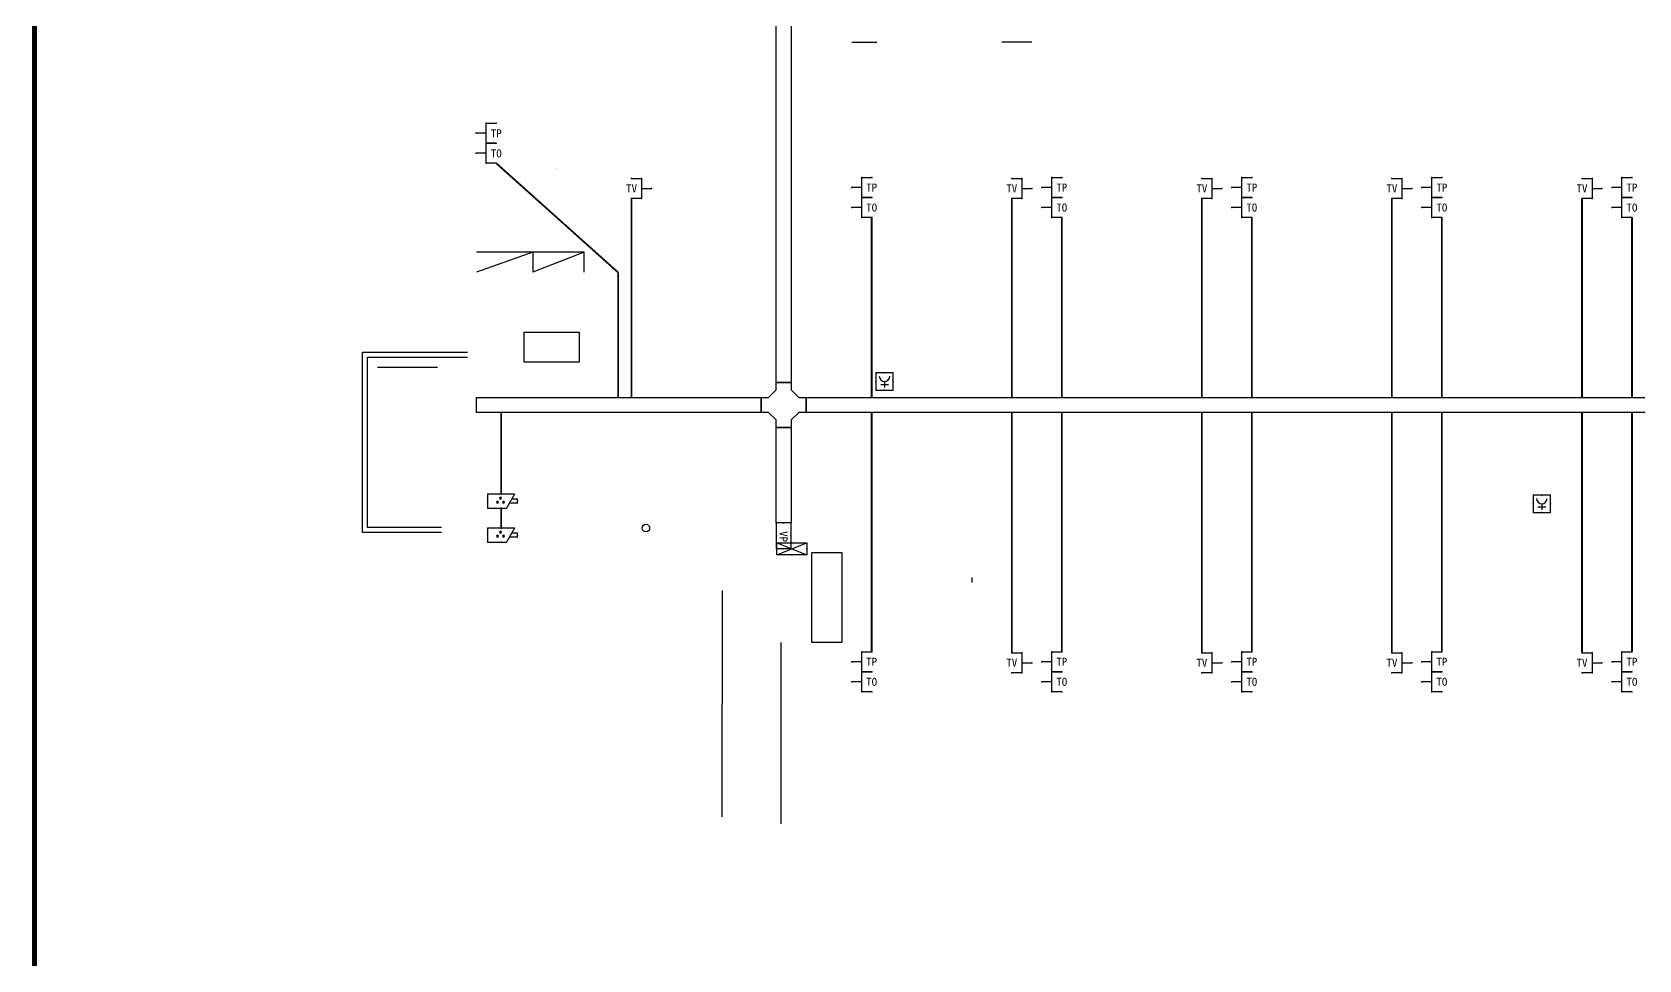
# Model space of a CAD drawing. Extents: x 552102 to 973302, y -80747 to 40012826.
# Drawn here: x 612452 to 644574, y 49667 to 68212 of the extents above; entities that cross this region are included whole.
import ezdxf
from ezdxf.enums import TextEntityAlignment as Align

# ---------------------------------------------------------------- set-up
doc = ezdxf.new("R2010")
doc.units = 0
doc.header["$LTSCALE"] = 1000
doc.header["$MEASUREMENT"] = 0
for name, color, linetype in [('CABLETRAY', 4, 'Continuous'), ('EQUIP-安防', 3, 'Continuous'), ('EQUIP-消防', 3, 'Continuous'), ('EQUIP-通讯', 3, 'Continuous'), ('GROUND', 2, 'Continuous'), ('LVTRY', 6, 'Continuous'), ('PUB_TITLE', 7, 'Continuous'), ('TP+TO', 3, 'TG_TP+TO'), ('WIRE-照明', 1, 'Continuous'), ('WIRE-电视', 4, 'TG_TV')]:
    doc.layers.add(name, color=color, linetype=linetype)
doc.styles.add('_TEL_DIM', font='simhei.ttf', dxfattribs={"width": 0.8, "height": 3.5})
doc.styles.get("Standard").update_dxf_attribs({"font": 'gbenor.shx', "bigfont": 'gbcbig.shx'})
doc.styles.add('TG_LINETYPE', font='SIMPLEX', dxfattribs={"width": 0.8, "height": 3, "bigfont": 'HZTXT'})
doc.linetypes.add('TG_TP+TO', pattern='A,1,-1.6,["TP+TO",TG_LINETYPE,S=0.1,R=0,X=-1.6,Y=-0.15],0', length=2.6)
doc.linetypes.add('TG_TV', pattern='A,2,-0.76,["TV",TG_LINETYPE,S=0.1,R=0,X=-0.6,Y=-0.15],0', length=2.8)

# ---------------------------------------------------------------- blocks, each defined once
blk = doc.blocks.new('$equip$00002562')
for p, q in [((-0.75, 0.6), (-0.75, 0)), ((-0.75, 0), (0.75, 0.6)), ((-0.75, 0.6), (0.75, 0)), ((0.75, 0.6), (-0.75, 0.6)), ((-0.75, 0), (0.75, 0)), ((0.75, 0), (0.75, 0.6))]:
    blk.add_line(p, q)
at = {"const_width": 0.025}
blk.add_lwpolyline([(-0.75, 0.6), (-0.75, 0), (0.75, 0), (0.75, 0.6), (-0.75, 0.6), (-0.75, 0)], dxfattribs=at)
for p in [(-0.75, 0.3), (0, 0.6), (0, 0), (0.75, 0.3)]:
    blk.add_point(p)
at = {"color": 7, "style": '_TEL_DIM', "flags": 1}
blk.add_attdef('A', text='', height=0.00002, dxfattribs=at).set_placement((0, 0), align=Align.MIDDLE_CENTER)
blk = doc.blocks.new('$equip$00002567')
for p, q in [((0.65, 0.35), (-0.65, 0.35)), ((-0.65, 0.35), (-0.65, -0.35)), ((0.65, 0.35), (0.65, -0.35)), ((-0.65, -0.35), (0.65, -0.35))]:
    blk.add_line(p, q)
at = {"const_width": 0.05}
blk.add_lwpolyline([(-0.65, 0.35), (-0.65, -0.35), (0.65, -0.35), (0.65, 0.35), (-0.65, 0.35), (-0.65, -0.35)], dxfattribs=at)
for p in [(-0.65, 0), (0, 0.35), (0.65, 0), (0, -0.35)]:
    blk.add_point(p)
at = {"color": 7, "style": '_TEL_DIM'}
blk.add_attdef('$TEXT$', text='', height=0.4, dxfattribs=at).set_placement((-0.017, -0.005), align=Align.MIDDLE_CENTER)
at = {"color": 7, "style": '_TEL_DIM', "flags": 1}
blk.add_attdef('A', text='', height=0.00002, dxfattribs=at).set_placement((0, 0), align=Align.MIDDLE_CENTER)
blk = doc.blocks.new('$equip$00001802')
for p, q in [((-0.5, 0.499), (-0.5, 0.999)), ((0.5, 0.999), (0.5, 0.499)), ((0.5, 0.499), (-0.5, 0.499)), ((0, 0.5), (0, 0))]:
    blk.add_line(p, q)
for p in [(-0.5, 0.999), (0.5, 0.999), (-0.5, 0.499), (0, 0), (0.5, 0.499)]:
    blk.add_point(p)
at = {"color": 7, "style": '_TEL_DIM'}
blk.add_attdef('$TEXT$', text='', height=0.4, dxfattribs=at).set_placement((0, 0.999), align=Align.MIDDLE_CENTER)
at = {"color": 7, "style": '_TEL_DIM', "flags": 1}
blk.add_attdef('A', text='', height=0.00002, dxfattribs=at).set_placement((0, 0), align=Align.MIDDLE_CENTER)
blk = doc.blocks.new('$equip$00001847')
for p, q in [((-0.5, 0.499), (-0.5, 0.999)), ((0.5, 0.999), (0.5, 0.499)), ((0.5, 0.499), (-0.5, 0.499)), ((0, 0.5), (0, 0))]:
    blk.add_line(p, q)
for p in [(-0.5, 0.999), (0.5, 0.999), (-0.5, 0.499), (0, 0), (0.5, 0.499)]:
    blk.add_point(p)
at = {"color": 7, "style": '_TEL_DIM'}
blk.add_attdef('$TEXT$', text='', height=0.4, dxfattribs=at).set_placement((0, 0.999), align=Align.MIDDLE_CENTER)
at = {"color": 7, "style": '_TEL_DIM', "flags": 1}
blk.add_attdef('A', text='', height=0.00002, dxfattribs=at).set_placement((0, 0), align=Align.MIDDLE_CENTER)
blk = doc.blocks.new('$equip$00001867')
for p, q in [((-0.5, 0.499), (-0.5, 0.999)), ((0.5, 0.999), (0.5, 0.499)), ((0.5, 0.499), (-0.5, 0.499)), ((0, 0.5), (0, 0))]:
    blk.add_line(p, q)
for p in [(-0.5, 0.999), (0.5, 0.999), (-0.5, 0.499), (0, 0), (0.5, 0.499)]:
    blk.add_point(p)
at = {"color": 7, "style": '_TEL_DIM'}
blk.add_attdef('$TEXT$', text='', height=0.4, dxfattribs=at).set_placement((0, 0.999), align=Align.MIDDLE_CENTER)
at = {"color": 7, "style": '_TEL_DIM', "flags": 1}
blk.add_attdef('A', text='', height=0.00002, dxfattribs=at).set_placement((0, 0), align=Align.MIDDLE_CENTER)
blk = doc.blocks.new('$equip$00002965')
for p, q in [((-0.75, -0.1), (-0.75, 0.1)), ((-0.75, 0.1), (-0.457, 0.1)), ((-0.6, 0.35), (0.75, 0.35)), ((-0.6, 0.35), (-0.2, -0.35)), ((0.75, 0.35), (0.75, -0.35)), ((-0.75, -0.1), (-0.343, -0.1)), ((0.75, -0.35), (-0.2, -0.35))]:
    blk.add_line(p, q)
at = {"const_width": 0.04}
blk.add_lwpolyline([(-0.75, 0.1), (-0.75, -0.1), (-0.343, -0.1), (-0.2, -0.35), (0.75, -0.35), (0.75, 0.35), (-0.6, 0.35), (-0.457, 0.1), (-0.75, 0.1), (-0.75, -0.1)], dxfattribs=at)
for centre in [(0.1, 0.15), (-0.05, -0.05), (0.25, -0.05)]:
    blk.add_circle(centre, 0.05)
for p in [(-0.75, 0), (0.075, 0.35), (0.075, -0.35), (0.75, 0)]:
    blk.add_point(p)
for points in [[(0.057, 0.175), (0.143, 0.175), (0.05, 0.15), (0.15, 0.15)], [(0.057, 0.125), (0.143, 0.125), (0.05, 0.15), (0.15, 0.15)], [(0.075, 0.193), (0.125, 0.193), (0.057, 0.175), (0.143, 0.175)], [(0.075, 0.107), (0.125, 0.107), (0.057, 0.125), (0.143, 0.125)], [(0.1, 0.2), (0.1, 0.2), (0.075, 0.193), (0.125, 0.193)], [(0.1, 0.1), (0.1, 0.1), (0.075, 0.107), (0.125, 0.107)], [(-0.093, -0.025), (-0.007, -0.025), (-0.1, -0.05), (0, -0.05)], [(-0.093, -0.075), (-0.007, -0.075), (-0.1, -0.05), (0, -0.05)], [(-0.075, -0.007), (-0.025, -0.007), (-0.093, -0.025), (-0.007, -0.025)], [(-0.075, -0.093), (-0.025, -0.093), (-0.093, -0.075), (-0.007, -0.075)], [(-0.05, 0), (-0.05, 0), (-0.075, -0.007), (-0.025, -0.007)], [(-0.05, -0.1), (-0.05, -0.1), (-0.075, -0.093), (-0.025, -0.093)], [(0.207, -0.025), (0.293, -0.025), (0.2, -0.05), (0.3, -0.05)], [(0.207, -0.075), (0.293, -0.075), (0.2, -0.05), (0.3, -0.05)], [(0.225, -0.007), (0.275, -0.007), (0.207, -0.025), (0.293, -0.025)], [(0.225, -0.093), (0.275, -0.093), (0.207, -0.075), (0.293, -0.075)], [(0.25, 0), (0.25, 0), (0.225, -0.007), (0.275, -0.007)], [(0.25, -0.1), (0.25, -0.1), (0.225, -0.093), (0.275, -0.093)]]:
    blk.add_solid(points)
at = {"color": 7, "style": '_TEL_DIM', "flags": 1}
for tag in ['A', 'REMARK']:
    blk.add_attdef(tag, text='', height=0.00002, dxfattribs=at).set_placement((0, 0), align=Align.MIDDLE_CENTER)
blk = doc.blocks.new('$equip$00002656')
for p, q in [((-0.5, 1), (-0.5, 0)), ((0.5, 1), (-0.5, 1)), ((0.5, 0), (0.5, 1)), ((-0.5, 0), (0.5, 0)), ((-0.219, 0.331), (0.222, 0.331)), ((0, 0.5), (0, 0.15))]:
    blk.add_line(p, q)
at = {"const_width": 0.0571}
blk.add_lwpolyline([(-0.5, 1), (0.5, 1), (0.5, 0), (-0.5, 0), (-0.5, 1), (0.5, 1)], dxfattribs=at)
blk.add_arc((0, 0.8), 0.3, 180, 0)
for p in [(0, 1), (-0.5, 0.5), (0, 0), (0.5, 0.5)]:
    blk.add_point(p)
at = {"color": 7, "flags": 1}
for tag, height, p in [('A', 0.00002, (0, 0)), ('B', 0.4, (0.762, 0.292))]:
    blk.add_attdef(tag, text='', height=height, dxfattribs=at).set_placement(p, align=Align.MIDDLE_CENTER)

msp = doc.modelspace()

# ---------------------------------------------------------------- linework, layer by layer
for p, q in [((628837, 68012), (629337, 68012)), ((628837, 68012), (629337, 68012)), ((632437, 68012), (631837, 68012)), ((632437, 68012), (631837, 68012)), ((623487, 63812), (621337, 63812)), ((622462, 63812), (621337, 63412)), ((622462, 63812), (622462, 63412)), ((623487, 63812), (622462, 63412)), ((623487, 63412), (623487, 63812)), ((631237, 57313), (631237, 57213)), ((631237, 57313), (631237, 57213)), ((626249, 52526), (626255, 57051)), ((626249, 52526), (626255, 57051)), ((627424, 52388), (627424, 56013)), ((627424, 52388), (627424, 56013))]:
    msp.add_line(p, q)
at = {"color": 2}
for points in [[(620637, 58212), (619057, 58212), (619057, 61812), (621157, 61812)], [(620637, 58312), (619157, 58312), (619157, 61712), (621157, 61712)]]:
    msp.add_lwpolyline(points, dxfattribs=at)
at = {"color": 5}
msp.add_circle((624723, 58299), 75, dxfattribs=at)
at = {"layer": 'CABLETRAY'}
for p, q in [((627327, 61212), (627327, 86814)), ((627627, 86814), (627627, 61212)), ((627177, 60912), (627327, 61062)), ((627627, 61212), (627327, 61212)), ((627327, 61212), (627627, 61212)), ((627327, 61062), (627327, 61212)), ((627627, 61212), (627627, 61062)), ((627627, 61062), (627777, 60912)), ((621337, 60612), (621337, 60912)), ((621337, 60912), (627027, 60912)), ((627027, 60912), (627027, 60612)), ((627027, 60612), (627027, 60912)), ((627027, 60912), (627177, 60912)), ((627777, 60912), (627927, 60912)), ((627927, 60612), (627927, 60912)), ((627927, 60912), (658837, 60912)), ((627927, 60912), (627927, 60612)), ((627027, 60612), (621337, 60612)), ((627177, 60612), (627027, 60612)), ((627327, 60462), (627177, 60612)), ((627327, 60312), (627327, 60462)), ((627777, 60612), (627627, 60462)), ((627627, 60462), (627627, 60312)), ((627927, 60612), (627777, 60612)), ((658837, 60612), (627927, 60612)), ((627327, 60312), (627627, 60312)), ((627327, 58403), (627327, 60312)), ((627627, 60312), (627327, 60312)), ((627627, 60312), (627627, 58403)), ((627627, 58403), (627327, 58403))]:
    msp.add_line(p, q, dxfattribs=at)
at = {"layer": 'GROUND'}
msp.add_line((619357, 61512), (620557, 61512), dxfattribs=at)
at = {"layer": 'LVTRY'}
for points in [[(623387, 61612), (622287, 61612), (622287, 62212), (623387, 62212)], [(628637, 57813), (628637, 56013), (628037, 56013), (628037, 57813)]]:
    msp.add_lwpolyline(points, close=True, dxfattribs=at)
at = {"layer": 'PUB_TITLE', "color": 1, "const_width": 100}
msp.add_lwpolyline([(612502, 32122), (669902, 32122), (669902, 112722), (612502, 112722)], close=True, dxfattribs=at)
at = {"layer": 'TP+TO', "linetype": 'TG_TP+TO', "const_width": 35}
for points in [[(621732, 65590), (624169, 63407)], [(629236, 60912), (629236, 64506)], [(633036, 60912), (633036, 64506)], [(636836, 60912), (636836, 64506)], [(640636, 60912), (640636, 64506)], [(644436, 60912), (644436, 64506)], [(624169, 60912), (624169, 63407)], [(629236, 55826), (629236, 60612)], [(633036, 55826), (633036, 60612)], [(636836, 55826), (636836, 60612)], [(640636, 55826), (640636, 60612)], [(644436, 55826), (644436, 60612)]]:
    msp.add_lwpolyline(points, dxfattribs=at)
at = {"layer": 'WIRE-照明', "linetype": 'Continuous', "const_width": 35}
for points in [[(621827, 58977), (621827, 60612)], [(621827, 58297), (621827, 58697)]]:
    msp.add_lwpolyline(points, dxfattribs=at)
at = {"layer": 'WIRE-电视', "linetype": 'TG_TV', "const_width": 35}
for points in [[(624437, 60912), (624437, 64887)], [(632037, 60912), (632037, 64887)], [(635837, 60912), (635837, 64887)], [(639637, 60912), (639637, 64887)], [(643437, 60912), (643437, 64887)], [(632037, 55807), (632037, 60612)], [(635837, 55807), (635837, 60612)], [(639637, 55807), (639637, 60612)], [(643437, 55807), (643437, 60612)]]:
    msp.add_lwpolyline(points, dxfattribs=at)

# ---------------------------------------------------------------- block references
at = {"layer": 'EQUIP-安防', "xscale": -400, "yscale": 400, "zscale": 400}
for p in [(621857, 58837), (621857, 58157)]:
    msp.add_blockref('$equip$00002965', p, dxfattribs=at)
at = {"layer": 'EQUIP-消防', "xscale": 350, "yscale": 350, "zscale": 350}
for p in [(629494, 61054), (642634, 58608)]:
    msp.add_blockref('$equip$00002656', p, dxfattribs=at)
at = {"layer": 'EQUIP-通讯'}
ref = msp.add_blockref('$equip$00001867', (621332, 66190), dxfattribs=dict(at, xscale=400, yscale=400, zscale=400, rotation=269.9999999525174))
ref.add_attrib('$TEXT$', 'TP', dxfattribs={"layer": '0', "color": 7, "height": 160, "style": '_TEL_DIM'}).set_placement((621732, 66190), align=Align.MIDDLE_CENTER)
ref = msp.add_blockref('$equip$00001847', (621332, 65790), dxfattribs=dict(at, xscale=400, yscale=400, zscale=400, rotation=269.9999999525174))
ref.add_attrib('$TEXT$', 'TO', dxfattribs={"layer": '0', "color": 7, "height": 160, "style": '_TEL_DIM'}).set_placement((621732, 65790), align=Align.MIDDLE_CENTER)
ref = msp.add_blockref('$equip$00001802', (624837, 65087), dxfattribs=dict(at, xscale=400, yscale=400, zscale=400, rotation=89.99999995251822))
ref.add_attrib('$TEXT$', 'TV', dxfattribs={"layer": '0', "color": 7, "height": 160, "style": '_TEL_DIM'}).set_placement((624437, 65087), align=Align.MIDDLE_CENTER)
ref = msp.add_blockref('$equip$00001867', (628837, 65106), dxfattribs=dict(at, xscale=400, yscale=400, zscale=400, rotation=269.9999999525174))
ref.add_attrib('$TEXT$', 'TP', dxfattribs={"layer": '0', "color": 7, "height": 160, "style": '_TEL_DIM'}).set_placement((629236, 65106), align=Align.MIDDLE_CENTER)
ref = msp.add_blockref('$equip$00001802', (632437, 65087), dxfattribs=dict(at, xscale=400, yscale=400, zscale=400, rotation=89.99999995251822))
ref.add_attrib('$TEXT$', 'TV', dxfattribs={"layer": '0', "color": 7, "height": 160, "style": '_TEL_DIM'}).set_placement((632037, 65087), align=Align.MIDDLE_CENTER)
ref = msp.add_blockref('$equip$00001867', (632637, 65106), dxfattribs=dict(at, xscale=400, yscale=400, zscale=400, rotation=269.9999999525174))
ref.add_attrib('$TEXT$', 'TP', dxfattribs={"layer": '0', "color": 7, "height": 160, "style": '_TEL_DIM'}).set_placement((633036, 65106), align=Align.MIDDLE_CENTER)
ref = msp.add_blockref('$equip$00001802', (636237, 65087), dxfattribs=dict(at, xscale=400, yscale=400, zscale=400, rotation=89.99999995251822))
ref.add_attrib('$TEXT$', 'TV', dxfattribs={"layer": '0', "color": 7, "height": 160, "style": '_TEL_DIM'}).set_placement((635837, 65087), align=Align.MIDDLE_CENTER)
ref = msp.add_blockref('$equip$00001867', (636437, 65106), dxfattribs=dict(at, xscale=400, yscale=400, zscale=400, rotation=269.9999999525174))
ref.add_attrib('$TEXT$', 'TP', dxfattribs={"layer": '0', "color": 7, "height": 160, "style": '_TEL_DIM'}).set_placement((636836, 65106), align=Align.MIDDLE_CENTER)
ref = msp.add_blockref('$equip$00001802', (640037, 65087), dxfattribs=dict(at, xscale=400, yscale=400, zscale=400, rotation=89.99999995251822))
ref.add_attrib('$TEXT$', 'TV', dxfattribs={"layer": '0', "color": 7, "height": 160, "style": '_TEL_DIM'}).set_placement((639637, 65087), align=Align.MIDDLE_CENTER)
ref = msp.add_blockref('$equip$00001867', (640237, 65106), dxfattribs=dict(at, xscale=400, yscale=400, zscale=400, rotation=269.9999999525174))
ref.add_attrib('$TEXT$', 'TP', dxfattribs={"layer": '0', "color": 7, "height": 160, "style": '_TEL_DIM'}).set_placement((640636, 65106), align=Align.MIDDLE_CENTER)
ref = msp.add_blockref('$equip$00001802', (643837, 65087), dxfattribs=dict(at, xscale=400, yscale=400, zscale=400, rotation=89.99999995251822))
ref.add_attrib('$TEXT$', 'TV', dxfattribs={"layer": '0', "color": 7, "height": 160, "style": '_TEL_DIM'}).set_placement((643437, 65087), align=Align.MIDDLE_CENTER)
ref = msp.add_blockref('$equip$00001867', (644037, 65106), dxfattribs=dict(at, xscale=400, yscale=400, zscale=400, rotation=269.9999999525174))
ref.add_attrib('$TEXT$', 'TP', dxfattribs={"layer": '0', "color": 7, "height": 160, "style": '_TEL_DIM'}).set_placement((644436, 65106), align=Align.MIDDLE_CENTER)
ref = msp.add_blockref('$equip$00001847', (628837, 64706), dxfattribs=dict(at, xscale=400, yscale=400, zscale=400, rotation=269.9999999525174))
ref.add_attrib('$TEXT$', 'TO', dxfattribs={"layer": '0', "color": 7, "height": 160, "style": '_TEL_DIM'}).set_placement((629236, 64706), align=Align.MIDDLE_CENTER)
ref = msp.add_blockref('$equip$00001847', (632637, 64706), dxfattribs=dict(at, xscale=400, yscale=400, zscale=400, rotation=269.9999999525174))
ref.add_attrib('$TEXT$', 'TO', dxfattribs={"layer": '0', "color": 7, "height": 160, "style": '_TEL_DIM'}).set_placement((633036, 64706), align=Align.MIDDLE_CENTER)
ref = msp.add_blockref('$equip$00001847', (636437, 64706), dxfattribs=dict(at, xscale=400, yscale=400, zscale=400, rotation=269.9999999525174))
ref.add_attrib('$TEXT$', 'TO', dxfattribs={"layer": '0', "color": 7, "height": 160, "style": '_TEL_DIM'}).set_placement((636836, 64706), align=Align.MIDDLE_CENTER)
ref = msp.add_blockref('$equip$00001847', (640237, 64706), dxfattribs=dict(at, xscale=400, yscale=400, zscale=400, rotation=269.9999999525174))
ref.add_attrib('$TEXT$', 'TO', dxfattribs={"layer": '0', "color": 7, "height": 160, "style": '_TEL_DIM'}).set_placement((640636, 64706), align=Align.MIDDLE_CENTER)
ref = msp.add_blockref('$equip$00001847', (644037, 64706), dxfattribs=dict(at, xscale=400, yscale=400, zscale=400, rotation=269.9999999525174))
ref.add_attrib('$TEXT$', 'TO', dxfattribs={"layer": '0', "color": 7, "height": 160, "style": '_TEL_DIM'}).set_placement((644436, 64706), align=Align.MIDDLE_CENTER)
ref = msp.add_blockref('$equip$00002567', (627477, 58143), dxfattribs=dict(at, xscale=-400, yscale=400, zscale=400, rotation=270))
ref.add_attrib('$TEXT$', 'VP', dxfattribs={"layer": '0', "color": 7, "height": 160, "rotation": 270, "style": '_TEL_DIM'}).set_placement((627475, 58129), align=Align.MIDDLE_CENTER)
at = {"layer": 'EQUIP-通讯', "xscale": -400, "yscale": 400, "zscale": 400, "rotation": 180}
msp.add_blockref('$equip$00002562', (627642, 58002), dxfattribs=at)
at = {"layer": 'EQUIP-通讯'}
ref = msp.add_blockref('$equip$00001867', (628837, 55626), dxfattribs=dict(at, xscale=400, yscale=400, zscale=400, rotation=269.9999999525174))
ref.add_attrib('$TEXT$', 'TP', dxfattribs={"layer": '0', "color": 7, "height": 160, "style": '_TEL_DIM'}).set_placement((629236, 55626), align=Align.MIDDLE_CENTER)
ref = msp.add_blockref('$equip$00001802', (632437, 55607), dxfattribs=dict(at, xscale=400, yscale=400, zscale=400, rotation=89.99999995251822))
ref.add_attrib('$TEXT$', 'TV', dxfattribs={"layer": '0', "color": 7, "height": 160, "style": '_TEL_DIM'}).set_placement((632037, 55607), align=Align.MIDDLE_CENTER)
ref = msp.add_blockref('$equip$00001867', (632637, 55626), dxfattribs=dict(at, xscale=400, yscale=400, zscale=400, rotation=269.9999999525174))
ref.add_attrib('$TEXT$', 'TP', dxfattribs={"layer": '0', "color": 7, "height": 160, "style": '_TEL_DIM'}).set_placement((633036, 55626), align=Align.MIDDLE_CENTER)
ref = msp.add_blockref('$equip$00001802', (636237, 55607), dxfattribs=dict(at, xscale=400, yscale=400, zscale=400, rotation=89.99999995251822))
ref.add_attrib('$TEXT$', 'TV', dxfattribs={"layer": '0', "color": 7, "height": 160, "style": '_TEL_DIM'}).set_placement((635837, 55607), align=Align.MIDDLE_CENTER)
ref = msp.add_blockref('$equip$00001867', (636437, 55626), dxfattribs=dict(at, xscale=400, yscale=400, zscale=400, rotation=269.9999999525174))
ref.add_attrib('$TEXT$', 'TP', dxfattribs={"layer": '0', "color": 7, "height": 160, "style": '_TEL_DIM'}).set_placement((636836, 55626), align=Align.MIDDLE_CENTER)
ref = msp.add_blockref('$equip$00001802', (640037, 55607), dxfattribs=dict(at, xscale=400, yscale=400, zscale=400, rotation=89.99999995251822))
ref.add_attrib('$TEXT$', 'TV', dxfattribs={"layer": '0', "color": 7, "height": 160, "style": '_TEL_DIM'}).set_placement((639637, 55607), align=Align.MIDDLE_CENTER)
ref = msp.add_blockref('$equip$00001867', (640237, 55626), dxfattribs=dict(at, xscale=400, yscale=400, zscale=400, rotation=269.9999999525174))
ref.add_attrib('$TEXT$', 'TP', dxfattribs={"layer": '0', "color": 7, "height": 160, "style": '_TEL_DIM'}).set_placement((640636, 55626), align=Align.MIDDLE_CENTER)
ref = msp.add_blockref('$equip$00001802', (643837, 55607), dxfattribs=dict(at, xscale=400, yscale=400, zscale=400, rotation=89.99999995251822))
ref.add_attrib('$TEXT$', 'TV', dxfattribs={"layer": '0', "color": 7, "height": 160, "style": '_TEL_DIM'}).set_placement((643437, 55607), align=Align.MIDDLE_CENTER)
ref = msp.add_blockref('$equip$00001867', (644037, 55626), dxfattribs=dict(at, xscale=400, yscale=400, zscale=400, rotation=269.9999999525174))
ref.add_attrib('$TEXT$', 'TP', dxfattribs={"layer": '0', "color": 7, "height": 160, "style": '_TEL_DIM'}).set_placement((644436, 55626), align=Align.MIDDLE_CENTER)
ref = msp.add_blockref('$equip$00001847', (628837, 55226), dxfattribs=dict(at, xscale=400, yscale=400, zscale=400, rotation=269.9999999525174))
ref.add_attrib('$TEXT$', 'TO', dxfattribs={"layer": '0', "color": 7, "height": 160, "style": '_TEL_DIM'}).set_placement((629236, 55226), align=Align.MIDDLE_CENTER)
ref = msp.add_blockref('$equip$00001847', (632637, 55226), dxfattribs=dict(at, xscale=400, yscale=400, zscale=400, rotation=269.9999999525174))
ref.add_attrib('$TEXT$', 'TO', dxfattribs={"layer": '0', "color": 7, "height": 160, "style": '_TEL_DIM'}).set_placement((633036, 55226), align=Align.MIDDLE_CENTER)
ref = msp.add_blockref('$equip$00001847', (636437, 55226), dxfattribs=dict(at, xscale=400, yscale=400, zscale=400, rotation=269.9999999525174))
ref.add_attrib('$TEXT$', 'TO', dxfattribs={"layer": '0', "color": 7, "height": 160, "style": '_TEL_DIM'}).set_placement((636836, 55226), align=Align.MIDDLE_CENTER)
ref = msp.add_blockref('$equip$00001847', (640237, 55226), dxfattribs=dict(at, xscale=400, yscale=400, zscale=400, rotation=269.9999999525174))
ref.add_attrib('$TEXT$', 'TO', dxfattribs={"layer": '0', "color": 7, "height": 160, "style": '_TEL_DIM'}).set_placement((640636, 55226), align=Align.MIDDLE_CENTER)
ref = msp.add_blockref('$equip$00001847', (644037, 55226), dxfattribs=dict(at, xscale=400, yscale=400, zscale=400, rotation=269.9999999525174))
ref.add_attrib('$TEXT$', 'TO', dxfattribs={"layer": '0', "color": 7, "height": 160, "style": '_TEL_DIM'}).set_placement((644436, 55226), align=Align.MIDDLE_CENTER)

# ---------------------------------------------------------------- texts
at = {"insert": (622938, 65487), "char_height": 3.5, "width": 18.48, "attachment_point": 1, "style": '_TEL_DIM'}
msp.add_mtext('17.98平米', dxfattribs=at)

doc.saveas('drawing.dxf')
